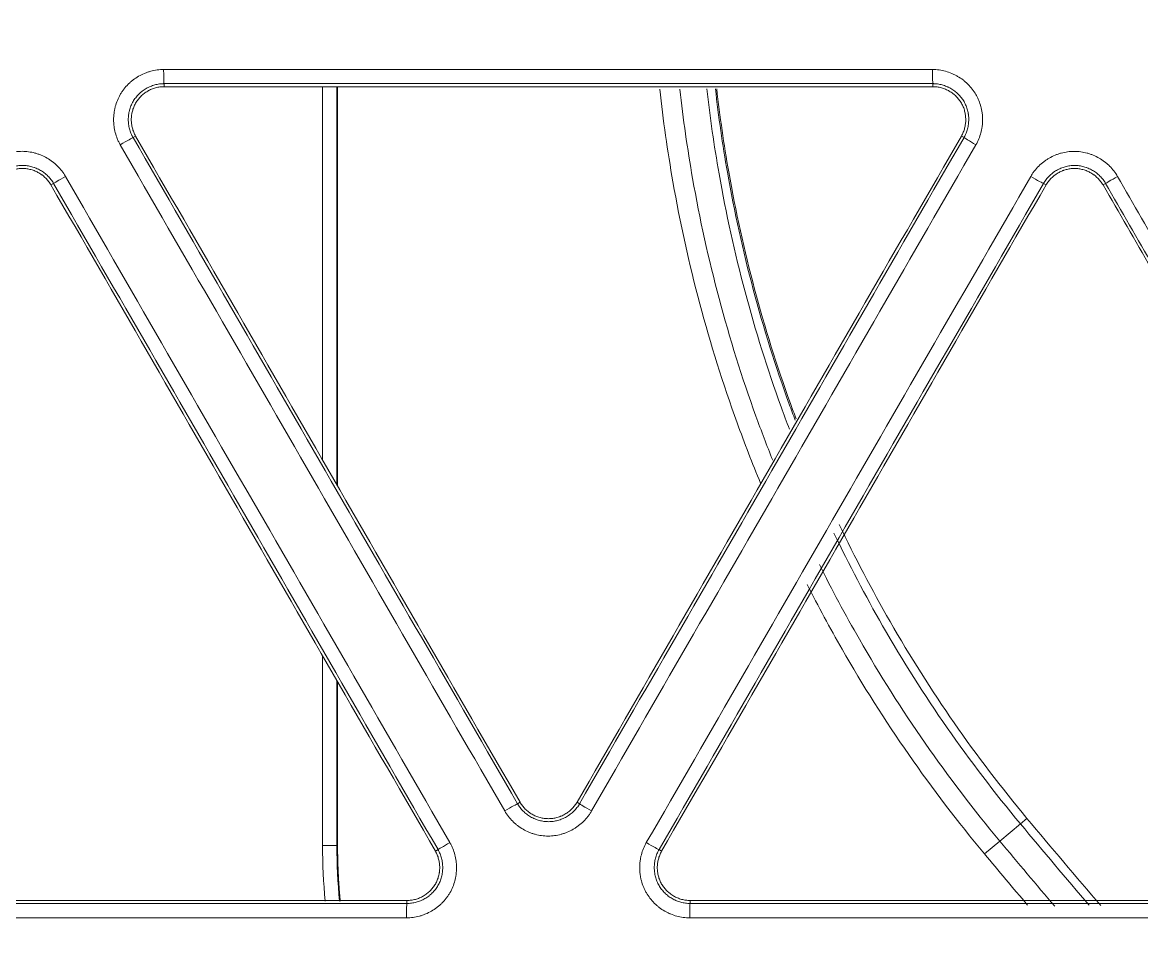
# Model space of a CAD drawing. Header units: inches. Extents: x 405346 to 489838, y -25612 to 14934.
# Drawn here: x 462584.75 to 462621.98, y 4169.88 to 4200.7 of the extents above; entities that cross this region are included whole.
import ezdxf

# ---------------------------------------------------------------- set-up
doc = ezdxf.new("R2010")
doc.units = ezdxf.units.IN
doc.header["$LTSCALE"] = 200
doc.header["$MEASUREMENT"] = 0
doc.layers.add('SS-EQ', color=2, linetype='Continuous', lineweight=20)

# ---------------------------------------------------------------- blocks, each defined once
blk = doc.blocks.new('4way무풍')
at = {"layer": 'SS-EQ'}
for p, q in [((-205.269, -122.758), (-205.27, -122.858)), ((-199.997, -122.854), (-199.997, -135.27)), ((-199.523, -136.089), (-199.523, -122.854)), ((-199.499, -136.137), (-199.499, -122.856)), ((-179.695, -122.858), (-179.695, -122.758)), ((-206.217, -124.5), (-206.303, -124.549)), ((-178.66, -124.55), (-178.747, -124.5)), ((-208.946, -126.075), (-209.033, -126.125)), ((-175.932, -126.125), (-176.018, -126.075)), ((-173.949, -126.075), (-174.036, -126.125)), ((-199.997, -141.772), (-199.997, -148.084)), ((-199.523, -148.084), (-199.523, -142.596)), ((-199.499, -148.075), (-199.499, -142.638)), ((-193.516, -146.698), (-193.43, -146.648)), ((-191.534, -146.648), (-191.448, -146.698)), ((-177.471, -147.939), (-176.784, -147.367)), ((-176.567, -147.185), (-176.784, -147.367)), ((-199.997, -148.084), (-199.523, -148.084)), ((-177.981, -148.364), (-177.471, -147.939)), ((-196.245, -148.274), (-196.158, -148.223)), ((-188.805, -148.224), (-188.719, -148.274)), ((-197.193, -150.015), (-197.193, -149.915)), ((-187.771, -149.915), (-187.771, -150.015))]:
    blk.add_line(p, q, dxfattribs=at)
for radius, start, end in [(231.045, 219.81436, 220.51781), (231.709, 219.81435, 220.36432)]:
    blk.add_arc((0, 0), radius, start, end, dxfattribs=at)
for centre, major_axis, ratio, start_param, end_param in [((-205.269, -122.285), (0, -0.474), 0.033313, 4.718449, 6.248259), ((-179.694, -122.285), (0, -0.474), 0.027345, 4.720644, 6.248266), ((-206.713, -124.786), (-0.41, -0.237), 0.011446, 3.176502, 4.744454), ((-178.25, -124.786), (-0.41, 0.237), 0.020874, 0.034914, 1.551937), ((-208.536, -125.838), (0.41, 0.237), 0.011691, 1.603158, 3.106684), ((-176.428, -125.838), (-0.41, 0.237), 0.020871, 1.552538, 3.106678), ((-173.539, -125.838), (-0.41, -0.237), 0.004785, 4.739184, 6.248278), ((-193.926, -146.935), (-0.41, -0.237), 0.00616, 3.1765, 4.741393), ((-191.037, -146.935), (0.41, -0.237), 0.021947, 3.176508, 4.693363), ((-195.748, -147.987), (-0.41, -0.237), 0.006425, 4.741655, 6.248278), ((-189.215, -147.987), (-0.41, 0.237), 0.021927, 1.55244, 3.106678), ((-197.193, -150.488), (0, 0.474), 0.02866, 0.035003, 1.579948), ((-187.771, -150.488), (0, -0.474), 0.026189, 3.176692, 4.722632)]:
    blk.add_ellipse(centre, major_axis=major_axis, ratio=ratio, start_param=start_param, end_param=end_param, dxfattribs=at)
for points, knots in [([(-0.032, -346.294), (-6.969, -346.294), (-13.906, -346.294), (-27.78, -346.294), (-34.717, -346.294), (-55.528, -346.294), (-69.403, -346.294), (-97.151, -346.294), (-111.025, -346.294), (-138.774, -346.294), (-152.648, -346.294), (-180.396, -346.294), (-194.27, -346.294), (-215.082, -346.294), (-222.019, -346.294), (-235.893, -346.294), (-242.83, -346.294), (-253.236, -346.294), (-256.704, -346.293), (-263.641, -346.293), (-267.11, -346.294), (-272.313, -346.294), (-274.047, -346.294), (-276.648, -346.294), (-277.515, -346.294), (-279.25, -346.294), (-280.117, -346.293), (-281.418, -346.293), (-281.851, -346.293), (-282.718, -346.293), (-283.152, -346.293), (-283.802, -346.293), (-284.019, -346.294), (-284.453, -346.294), (-284.669, -346.294), (-285.103, -346.294), (-285.32, -346.293), (-285.753, -346.291), (-285.97, -346.288), (-286.62, -346.277), (-287.053, -346.265), (-287.92, -346.232), (-288.353, -346.21), (-289.653, -346.133), (-290.519, -346.062), (-291.817, -345.929), (-292.25, -345.88), (-292.899, -345.799), (-293.116, -345.771), (-293.548, -345.713), (-294.627, -345.561), (-295.697, -345.382), (-298.249, -344.898), (-299.929, -344.504), (-302.417, -343.81), (-304.065, -343.313), (-305.692, -342.746), (-308.116, -341.843), (-309.711, -341.172), (-311.481, -340.336), (-311.677, -340.242), (-312.069, -340.051), (-312.265, -339.955), (-312.85, -339.663), (-313.238, -339.464), (-314.393, -338.857), (-315.91, -338.018), (-317.384, -337.119), (-318.837, -336.19), (-319.553, -335.711), (-320.962, -334.724), (-322.351, -333.708), (-324.369, -332.095), (-326.323, -330.394), (-327.582, -329.2), (-328.355, -328.435), (-328.586, -328.204), (-328.815, -327.971), (-328.968, -327.815), (-329.044, -327.737), (-329.423, -327.345), (-329.723, -327.029), (-330.61, -326.073), (-331.762, -324.777), (-333.398, -322.77), (-334.43, -321.391), (-335.932, -319.291), (-336.873, -317.851), (-338.196, -315.627), (-339.047, -314.124), (-339.838, -312.58), (-340.313, -311.601), (-340.454, -311.306), (-340.593, -311.01), (-340.685, -310.813), (-340.731, -310.713), (-340.958, -310.218), (-341.135, -309.821), (-341.654, -308.624), (-342.309, -307.019), (-343.186, -304.583), (-343.7, -302.939), (-344.419, -300.46), (-344.828, -298.788), (-345.336, -296.251), (-345.487, -295.401), (-345.755, -293.691), (-345.871, -292.831), (-345.994, -291.749), (-346.017, -291.533), (-346.062, -291.099), (-346.083, -290.882), (-346.143, -290.23), (-346.178, -289.796), (-346.239, -288.927), (-346.265, -288.493), (-346.307, -287.624), (-346.324, -287.19), (-346.342, -286.538), (-346.347, -286.321), (-346.354, -285.886), (-346.356, -285.669), (-346.359, -285.235), (-346.359, -285.017), (-346.359, -284.583), (-346.359, -284.366), (-346.358, -283.714), (-346.358, -283.28), (-346.358, -282.411), (-346.358, -281.976), (-346.358, -280.673), (-346.358, -279.804), (-346.359, -278.066), (-346.359, -277.197), (-346.359, -274.59), (-346.359, -272.852), (-346.358, -264.163), (-346.358, -257.211), (-346.359, -236.356), (-346.359, -222.453), (-346.359, -194.646), (-346.359, -180.743), (-346.359, -152.936), (-346.359, -139.033), (-346.359, -111.226), (-346.359, -69.517), (-346.359, -27.807), (-346.359, 0)], [0, 0, 0, 0, 0.03125, 0.03125, 0.0625, 0.0625, 0.125, 0.125, 0.1875, 0.1875, 0.25, 0.25, 0.3125, 0.3125, 0.34375, 0.34375, 0.375, 0.375, 0.390625, 0.390625, 0.40625, 0.40625, 0.414063, 0.414063, 0.417969, 0.417969, 0.421875, 0.421875, 0.423828, 0.423828, 0.425781, 0.425781, 0.426758, 0.426758, 0.427734, 0.427734, 0.428711, 0.428711, 0.429688, 0.429688, 0.431641, 0.431641, 0.433594, 0.433594, 0.4375, 0.4375, 0.439453, 0.439453, 0.44043, 0.44043, 0.441406, 0.445313, 0.445313, 0.453125, 0.453125, 0.457031, 0.460938, 0.460938, 0.46875, 0.46875, 0.469727, 0.469727, 0.470703, 0.470703, 0.472656, 0.472656, 0.476563, 0.480469, 0.480469, 0.484375, 0.484375, 0.488281, 0.492188, 0.496094, 0.5, 0.5, 0.500977, 0.501465, 0.501465, 0.501953, 0.501953, 0.503906, 0.503906, 0.507813, 0.511719, 0.515625, 0.515625, 0.523438, 0.523438, 0.527344, 0.53125, 0.53125, 0.532227, 0.532715, 0.532715, 0.533203, 0.533203, 0.535156, 0.535156, 0.539063, 0.542969, 0.546875, 0.546875, 0.554688, 0.554688, 0.558594, 0.558594, 0.5625, 0.5625, 0.563477, 0.563477, 0.564453, 0.564453, 0.566406, 0.566406, 0.568359, 0.568359, 0.570313, 0.570313, 0.571289, 0.571289, 0.572266, 0.572266, 0.573242, 0.573242, 0.574219, 0.574219, 0.576172, 0.576172, 0.578125, 0.578125, 0.582031, 0.582031, 0.585938, 0.585938, 0.59375, 0.59375, 0.625, 0.625, 0.6875, 0.6875, 0.75, 0.75, 0.8125, 0.8125, 0.875, 1, 1, 1, 1]), ([(-345.164, 0), (-345.164, -27.72), (-345.163, -69.3), (-345.162, -110.879), (-345.161, -138.599), (-345.16, -152.459), (-345.158, -180.179), (-345.157, -194.038), (-345.154, -221.758), (-345.152, -235.618), (-345.147, -256.408), (-345.146, -263.338), (-345.145, -272), (-345.144, -273.733), (-345.144, -276.331), (-345.144, -277.198), (-345.143, -278.93), (-345.142, -279.796), (-345.142, -281.096), (-345.141, -281.529), (-345.141, -282.395), (-345.141, -282.828), (-345.141, -283.694), (-345.141, -284.128), (-345.14, -284.777), (-345.139, -284.994), (-345.136, -285.427), (-345.134, -285.643), (-345.124, -286.293), (-345.113, -286.726), (-345.08, -287.592), (-345.06, -288.025), (-345.009, -288.891), (-344.978, -289.324), (-344.926, -289.973), (-344.898, -290.298), (-344.868, -290.623), (-344.847, -290.839), (-344.836, -290.947), (-344.736, -291.92), (-344.629, -292.78), (-344.379, -294.49), (-344.236, -295.341), (-343.754, -297.876), (-343.361, -299.547), (-342.665, -302.025), (-342.166, -303.667), (-341.312, -306.101), (-340.67, -307.704), (-340.162, -308.899), (-339.901, -309.494), (-339.629, -310.087), (-339.446, -310.481), (-339.353, -310.678), (-338.885, -311.657), (-338.495, -312.43), (-337.684, -313.955), (-337.263, -314.706), (-336.391, -316.189), (-335.94, -316.919), (-335.007, -318.36), (-334.525, -319.069), (-333.532, -320.468), (-332.508, -321.846), (-330.881, -323.85), (-329.735, -325.144), (-328.853, -326.098), (-328.555, -326.413), (-328.177, -326.804), (-328.101, -326.882), (-327.949, -327.038), (-327.721, -327.27), (-327.491, -327.501), (-326.721, -328.264), (-325.466, -329.454), (-323.518, -331.15), (-321.504, -332.756), (-320.119, -333.767), (-318.711, -334.749), (-317.997, -335.224), (-316.546, -336.146), (-315.81, -336.593), (-314.315, -337.455), (-313.557, -337.871), (-312.595, -338.371), (-312.305, -338.52), (-312.014, -338.667), (-311.819, -338.764), (-311.722, -338.813), (-311.235, -339.053), (-310.844, -339.241), (-309.666, -339.791), (-308.875, -340.139), (-307.283, -340.8), (-305.68, -341.425), (-303.244, -342.258), (-301.598, -342.743), (-299.114, -343.417), (-297.436, -343.797), (-294.888, -344.259), (-294.033, -344.395), (-292.957, -344.543), (-292.742, -344.571), (-292.31, -344.625), (-291.663, -344.704), (-291.015, -344.771), (-289.72, -344.892), (-288.856, -344.954), (-287.56, -345.019), (-287.128, -345.036), (-286.48, -345.054), (-286.264, -345.059), (-285.831, -345.067), (-285.615, -345.069), (-285.183, -345.073), (-284.967, -345.074), (-284.534, -345.075), (-284.318, -345.075), (-283.67, -345.076), (-283.237, -345.076), (-282.589, -345.076), (-282.373, -345.076), (-281.94, -345.076), (-281.724, -345.076), (-281.075, -345.076), (-280.643, -345.077), (-279.346, -345.077), (-278.481, -345.078), (-276.752, -345.079), (-275.887, -345.079), (-273.293, -345.079), (-271.563, -345.08), (-262.916, -345.081), (-255.998, -345.082), (-242.162, -345.085), (-235.244, -345.086), (-221.408, -345.089), (-214.49, -345.09), (-193.736, -345.092), (-179.9, -345.094), (-152.228, -345.096), (-138.392, -345.096), (-110.72, -345.097), (-96.884, -345.098), (-69.212, -345.098), (-55.376, -345.099), (-34.622, -345.099), (-27.704, -345.099), (-13.868, -345.099), (-6.95, -345.099), (-0.032, -345.099)], [0, 0, 0, 0, 0.125, 0.1875, 0.1875, 0.25, 0.25, 0.3125, 0.3125, 0.375, 0.375, 0.40625, 0.40625, 0.414063, 0.414063, 0.417969, 0.417969, 0.421875, 0.421875, 0.423828, 0.423828, 0.425781, 0.425781, 0.427734, 0.427734, 0.428711, 0.428711, 0.429688, 0.429688, 0.431641, 0.431641, 0.433594, 0.433594, 0.435547, 0.435547, 0.436523, 0.437012, 0.437012, 0.4375, 0.4375, 0.441406, 0.441406, 0.445313, 0.445313, 0.453125, 0.453125, 0.457031, 0.460938, 0.464844, 0.464844, 0.466797, 0.467773, 0.467773, 0.46875, 0.46875, 0.472656, 0.472656, 0.476563, 0.476563, 0.480469, 0.480469, 0.484375, 0.484375, 0.488281, 0.492188, 0.496094, 0.496094, 0.498047, 0.498047, 0.498535, 0.498535, 0.499023, 0.5, 0.5, 0.503906, 0.507813, 0.511719, 0.515625, 0.515625, 0.519531, 0.519531, 0.523438, 0.523438, 0.527344, 0.527344, 0.52832, 0.528809, 0.528809, 0.529297, 0.529297, 0.53125, 0.53125, 0.535156, 0.535156, 0.539063, 0.542969, 0.546875, 0.546875, 0.554688, 0.554688, 0.558594, 0.558594, 0.55957, 0.55957, 0.560547, 0.5625, 0.5625, 0.566406, 0.566406, 0.568359, 0.568359, 0.569336, 0.569336, 0.570313, 0.570313, 0.571289, 0.571289, 0.572266, 0.572266, 0.574219, 0.574219, 0.575195, 0.575195, 0.576172, 0.576172, 0.578125, 0.578125, 0.582031, 0.582031, 0.585938, 0.585938, 0.59375, 0.59375, 0.625, 0.625, 0.65625, 0.65625, 0.6875, 0.6875, 0.75, 0.75, 0.8125, 0.8125, 0.875, 0.875, 0.9375, 0.9375, 0.96875, 0.96875, 1, 1, 1, 1]), ([(-206.729, -124.789), (-206.747, -124.757), (-206.765, -124.725), (-206.797, -124.659), (-206.812, -124.626), (-206.853, -124.525), (-206.899, -124.387), (-206.927, -124.245), (-206.938, -124.154), (-206.94, -124.136), (-206.944, -124.099), (-206.948, -124.045), (-206.95, -123.99), (-206.95, -123.882), (-206.945, -123.809), (-206.931, -123.701), (-206.925, -123.665), (-206.915, -123.611), (-206.911, -123.593), (-206.903, -123.558), (-206.899, -123.54), (-206.875, -123.452), (-206.829, -123.314), (-206.765, -123.184), (-206.711, -123.089), (-206.691, -123.058), (-206.65, -122.997), (-206.629, -122.968), (-206.563, -122.882), (-206.515, -122.828), (-206.437, -122.751), (-206.398, -122.714), (-206.356, -122.679), (-206.327, -122.656), (-206.313, -122.644), (-206.24, -122.589), (-206.119, -122.509), (-205.989, -122.444), (-205.905, -122.409), (-205.888, -122.402), (-205.854, -122.39), (-205.837, -122.383), (-205.785, -122.365), (-205.75, -122.355), (-205.645, -122.326), (-205.574, -122.312), (-205.431, -122.292), (-205.358, -122.288), (-205.285, -122.288)], [0, 0, 0, 0, 0.03125, 0.03125, 0.0625, 0.0625, 0.125, 0.1875, 0.1875, 0.203125, 0.203125, 0.21875, 0.25, 0.25, 0.3125, 0.3125, 0.34375, 0.34375, 0.359375, 0.359375, 0.375, 0.375, 0.4375, 0.5, 0.5, 0.53125, 0.53125, 0.5625, 0.5625, 0.625, 0.625, 0.65625, 0.671875, 0.671875, 0.6875, 0.6875, 0.75, 0.8125, 0.8125, 0.828125, 0.828125, 0.84375, 0.84375, 0.875, 0.875, 0.9375, 0.9375, 1, 1, 1, 1]), ([(-205.285, -122.288), (-201.022, -122.288), (-196.759, -122.288), (-188.234, -122.288), (-183.97, -122.288), (-179.707, -122.289)], [0, 0, 0, 0, 0.5, 0.5, 1, 1, 1, 1]), ([(-179.707, -122.289), (-179.671, -122.289), (-179.634, -122.29), (-179.561, -122.295), (-179.524, -122.298), (-179.416, -122.313), (-179.274, -122.342), (-179.137, -122.389), (-179.053, -122.425), (-179.036, -122.432), (-179.003, -122.447), (-178.953, -122.471), (-178.905, -122.497), (-178.811, -122.551), (-178.751, -122.591), (-178.664, -122.657), (-178.636, -122.68), (-178.595, -122.716), (-178.581, -122.729), (-178.554, -122.753), (-178.541, -122.766), (-178.476, -122.83), (-178.38, -122.939), (-178.299, -123.059), (-178.244, -123.154), (-178.227, -123.187), (-178.195, -123.252), (-178.18, -123.285), (-178.139, -123.386), (-178.116, -123.455), (-178.088, -123.56), (-178.08, -123.595), (-178.07, -123.649), (-178.066, -123.667), (-178.06, -123.703), (-178.058, -123.721), (-178.046, -123.812), (-178.037, -123.957), (-178.046, -124.101), (-178.058, -124.192), (-178.06, -124.21), (-178.066, -124.246), (-178.069, -124.264), (-178.08, -124.318), (-178.088, -124.353), (-178.116, -124.459), (-178.139, -124.527), (-178.194, -124.661), (-178.226, -124.727), (-178.263, -124.79)], [0, 0, 0, 0, 0.03125, 0.03125, 0.0625, 0.0625, 0.125, 0.1875, 0.1875, 0.203125, 0.203125, 0.21875, 0.25, 0.25, 0.3125, 0.3125, 0.34375, 0.34375, 0.359375, 0.359375, 0.375, 0.375, 0.4375, 0.5, 0.5, 0.53125, 0.53125, 0.5625, 0.5625, 0.625, 0.625, 0.65625, 0.65625, 0.671875, 0.671875, 0.6875, 0.6875, 0.75, 0.8125, 0.8125, 0.828125, 0.828125, 0.84375, 0.84375, 0.875, 0.875, 0.9375, 0.9375, 1, 1, 1, 1]), ([(-205.269, -122.758), (-205.273, -122.758), (-205.276, -122.758), (-205.283, -122.758), (-205.292, -122.758), (-205.315, -122.759), (-205.361, -122.761), (-205.4, -122.765), (-205.476, -122.776), (-205.527, -122.786), (-205.602, -122.807), (-205.627, -122.815), (-205.677, -122.832), (-205.701, -122.841), (-205.773, -122.871), (-205.866, -122.917), (-205.953, -122.975), (-206.005, -123.014), (-206.015, -123.022), (-206.035, -123.039), (-206.065, -123.064), (-206.094, -123.091), (-206.149, -123.145), (-206.184, -123.184), (-206.231, -123.246), (-206.247, -123.267), (-206.276, -123.31), (-206.29, -123.332), (-206.329, -123.4), (-206.352, -123.447), (-206.391, -123.543), (-206.407, -123.592), (-206.424, -123.655), (-206.427, -123.668), (-206.433, -123.693), (-206.436, -123.706), (-206.443, -123.745), (-206.447, -123.77), (-206.457, -123.848), (-206.46, -123.899), (-206.461, -123.977), (-206.46, -124.003), (-206.457, -124.042), (-206.456, -124.055), (-206.454, -124.081), (-206.452, -124.095), (-206.444, -124.16), (-206.424, -124.262), (-206.392, -124.36), (-206.362, -124.432), (-206.352, -124.456), (-206.334, -124.492), (-206.328, -124.503), (-206.319, -124.521), (-206.315, -124.529), (-206.31, -124.538), (-206.307, -124.544), (-206.305, -124.547), (-206.303, -124.549)], [0, 0, 0, 0, 0.003906, 0.003906, 0.007812, 0.015625, 0.03125, 0.0625, 0.0625, 0.125, 0.125, 0.15625, 0.15625, 0.1875, 0.1875, 0.25, 0.3125, 0.3125, 0.328125, 0.328125, 0.34375, 0.375, 0.375, 0.4375, 0.4375, 0.46875, 0.46875, 0.5, 0.5, 0.5625, 0.5625, 0.625, 0.625, 0.640625, 0.640625, 0.65625, 0.65625, 0.6875, 0.6875, 0.75, 0.75, 0.78125, 0.78125, 0.796875, 0.796875, 0.8125, 0.8125, 0.875, 0.9375, 0.9375, 0.96875, 0.96875, 0.984375, 0.984375, 0.992187, 0.996094, 0.996094, 1, 1, 1, 1]), ([(-206.217, -124.5), (-206.241, -124.458), (-206.262, -124.415), (-206.298, -124.327), (-206.313, -124.282), (-206.331, -124.213), (-206.337, -124.19), (-206.346, -124.142), (-206.35, -124.119), (-206.359, -124.048), (-206.365, -123.953), (-206.359, -123.857), (-206.351, -123.798), (-206.349, -123.786), (-206.345, -123.762), (-206.339, -123.727), (-206.331, -123.692), (-206.313, -123.623), (-206.298, -123.578), (-206.271, -123.512), (-206.262, -123.49), (-206.241, -123.447), (-206.229, -123.426), (-206.193, -123.364), (-206.14, -123.285), (-206.077, -123.214), (-206.026, -123.163), (-206.008, -123.147), (-205.972, -123.115), (-205.954, -123.1), (-205.897, -123.057), (-205.857, -123.031), (-205.795, -122.995), (-205.774, -122.984), (-205.732, -122.962), (-205.71, -122.952), (-205.643, -122.925), (-205.553, -122.894), (-205.46, -122.874), (-205.366, -122.862), (-205.318, -122.858), (-205.27, -122.858)], [0, 0, 0, 0, 0.0625, 0.0625, 0.125, 0.125, 0.15625, 0.15625, 0.1875, 0.1875, 0.25, 0.3125, 0.3125, 0.328125, 0.328125, 0.34375, 0.375, 0.375, 0.4375, 0.4375, 0.46875, 0.46875, 0.5, 0.5, 0.5625, 0.625, 0.625, 0.65625, 0.65625, 0.6875, 0.6875, 0.75, 0.75, 0.78125, 0.78125, 0.8125, 0.8125, 0.875, 0.9375, 0.9375, 1, 1, 1, 1]), ([(-179.695, -122.858), (-183.958, -122.858), (-188.22, -122.858), (-196.745, -122.858), (-201.008, -122.858), (-205.27, -122.858)], [0, 0, 0, 0, 0.5, 0.5, 1, 1, 1, 1]), ([(-179.695, -122.758), (-183.958, -122.758), (-188.22, -122.758), (-196.745, -122.758), (-201.007, -122.758), (-205.269, -122.758)], [0, 0, 0, 0, 0.5, 0.5, 1, 1, 1, 1]), ([(-178.66, -124.55), (-178.659, -124.547), (-178.657, -124.544), (-178.654, -124.538), (-178.649, -124.53), (-178.638, -124.51), (-178.617, -124.469), (-178.601, -124.433), (-178.572, -124.362), (-178.555, -124.312), (-178.536, -124.237), (-178.53, -124.211), (-178.52, -124.16), (-178.516, -124.134), (-178.506, -124.056), (-178.499, -123.953), (-178.506, -123.849), (-178.514, -123.784), (-178.516, -123.771), (-178.52, -123.745), (-178.527, -123.706), (-178.535, -123.668), (-178.555, -123.593), (-178.572, -123.544), (-178.601, -123.472), (-178.612, -123.448), (-178.635, -123.401), (-178.647, -123.378), (-178.686, -123.31), (-178.715, -123.267), (-178.779, -123.185), (-178.813, -123.146), (-178.869, -123.091), (-178.888, -123.073), (-178.928, -123.039), (-178.948, -123.022), (-179.01, -122.975), (-179.053, -122.947), (-179.121, -122.908), (-179.155, -122.889), (-179.19, -122.872), (-179.214, -122.861), (-179.226, -122.856), (-179.287, -122.831), (-179.385, -122.797), (-179.486, -122.776), (-179.564, -122.765), (-179.59, -122.763), (-179.629, -122.76), (-179.642, -122.759), (-179.662, -122.759), (-179.672, -122.758), (-179.682, -122.758), (-179.688, -122.758), (-179.691, -122.758), (-179.695, -122.758)], [0, 0, 0, 0, 0.003906, 0.003906, 0.007812, 0.015625, 0.03125, 0.0625, 0.0625, 0.125, 0.125, 0.15625, 0.15625, 0.1875, 0.1875, 0.25, 0.3125, 0.3125, 0.328125, 0.328125, 0.34375, 0.375, 0.375, 0.4375, 0.4375, 0.46875, 0.46875, 0.5, 0.5, 0.5625, 0.5625, 0.625, 0.625, 0.65625, 0.65625, 0.6875, 0.6875, 0.75, 0.75, 0.78125, 0.796875, 0.796875, 0.8125, 0.8125, 0.875, 0.9375, 0.9375, 0.96875, 0.96875, 0.984375, 0.984375, 0.992188, 0.996094, 0.996094, 1, 1, 1, 1]), ([(-179.695, -122.858), (-179.647, -122.858), (-179.599, -122.862), (-179.505, -122.874), (-179.458, -122.884), (-179.39, -122.903), (-179.367, -122.91), (-179.321, -122.926), (-179.299, -122.934), (-179.233, -122.962), (-179.148, -123.004), (-179.068, -123.057), (-179.02, -123.093), (-179.011, -123.101), (-178.992, -123.116), (-178.965, -123.139), (-178.939, -123.163), (-178.888, -123.213), (-178.856, -123.249), (-178.813, -123.305), (-178.799, -123.324), (-178.772, -123.364), (-178.759, -123.384), (-178.723, -123.447), (-178.681, -123.532), (-178.651, -123.622), (-178.633, -123.692), (-178.628, -123.715), (-178.619, -123.762), (-178.615, -123.786), (-178.606, -123.857), (-178.603, -123.904), (-178.603, -123.976), (-178.603, -124), (-178.606, -124.047), (-178.609, -124.071), (-178.618, -124.143), (-178.636, -124.236), (-178.666, -124.326), (-178.702, -124.415), (-178.723, -124.458), (-178.747, -124.5)], [0, 0, 0, 0, 0.0625, 0.0625, 0.125, 0.125, 0.15625, 0.15625, 0.1875, 0.1875, 0.25, 0.3125, 0.3125, 0.328125, 0.328125, 0.34375, 0.375, 0.375, 0.4375, 0.4375, 0.46875, 0.46875, 0.5, 0.5, 0.5625, 0.625, 0.625, 0.65625, 0.65625, 0.6875, 0.6875, 0.75, 0.75, 0.78125, 0.78125, 0.8125, 0.8125, 0.875, 0.9375, 0.9375, 1, 1, 1, 1]), ([(-188.781, -122.937), (-188.669, -123.97), (-188.133, -127.742), (-186.963, -132.13), (-185.703, -135.379), (-185.428, -136.042)], [0, 0, 0, 0, 0.229768, 0.841458, 1, 1, 1, 1]), ([(-188.113, -122.938), (-188.003, -123.933), (-187.476, -127.627), (-186.376, -131.751), (-185.218, -134.791), (-185.023, -135.276)], [0, 0, 0, 0, 0.235301, 0.876995, 1, 1, 1, 1]), ([(-184.468, -134.243), (-184.562, -133.998), (-185.586, -131.243), (-186.593, -127.468), (-187.109, -123.873), (-187.216, -122.926)], [0, 0, 0, 0, 0.067366, 0.755213, 1, 1, 1, 1]), ([(-184.275, -133.951), (-184.343, -133.771), (-185.332, -131.094), (-186.312, -127.419), (-186.825, -123.857), (-186.93, -122.927)], [0, 0, 0, 0, 0.050796, 0.75298, 1, 1, 1, 1]), ([(-186.886, -122.927), (-186.781, -123.852), (-186.267, -127.409), (-185.291, -131.068), (-184.308, -133.735), (-184.244, -133.904)], [0, 0, 0, 0, 0.246682, 0.952119, 1, 1, 1, 1]), ([(-211.441, -125.841), (-211.422, -125.809), (-211.403, -125.778), (-211.362, -125.717), (-211.34, -125.688), (-211.274, -125.602), (-211.178, -125.493), (-211.068, -125.398), (-210.995, -125.342), (-210.981, -125.332), (-210.951, -125.31), (-210.906, -125.279), (-210.859, -125.251), (-210.765, -125.196), (-210.7, -125.164), (-210.6, -125.122), (-210.566, -125.109), (-210.514, -125.091), (-210.496, -125.086), (-210.461, -125.075), (-210.444, -125.07), (-210.356, -125.046), (-210.214, -125.017), (-210.069, -125.007), (-209.959, -125.007), (-209.923, -125.009), (-209.85, -125.014), (-209.814, -125.017), (-209.706, -125.032), (-209.635, -125.046), (-209.53, -125.075), (-209.496, -125.085), (-209.444, -125.103), (-209.427, -125.109), (-209.392, -125.122), (-209.375, -125.129), (-209.291, -125.164), (-209.161, -125.229), (-209.04, -125.309), (-208.968, -125.364), (-208.953, -125.376), (-208.925, -125.399), (-208.911, -125.411), (-208.87, -125.447), (-208.843, -125.472), (-208.765, -125.548), (-208.718, -125.603), (-208.629, -125.717), (-208.588, -125.778), (-208.552, -125.841)], [0, 0, 0, 0, 0.03125, 0.03125, 0.0625, 0.0625, 0.125, 0.1875, 0.1875, 0.203125, 0.203125, 0.21875, 0.25, 0.25, 0.3125, 0.3125, 0.34375, 0.34375, 0.359375, 0.359375, 0.375, 0.375, 0.4375, 0.5, 0.5, 0.53125, 0.53125, 0.5625, 0.5625, 0.625, 0.625, 0.65625, 0.65625, 0.671875, 0.671875, 0.6875, 0.6875, 0.75, 0.8125, 0.8125, 0.828125, 0.828125, 0.84375, 0.84375, 0.875, 0.875, 0.9375, 0.9375, 1, 1, 1, 1]), ([(-176.44, -125.843), (-176.422, -125.811), (-176.402, -125.78), (-176.361, -125.719), (-176.34, -125.689), (-176.273, -125.603), (-176.177, -125.495), (-176.068, -125.399), (-175.995, -125.344), (-175.98, -125.333), (-175.95, -125.312), (-175.905, -125.281), (-175.859, -125.252), (-175.765, -125.198), (-175.7, -125.166), (-175.599, -125.124), (-175.565, -125.111), (-175.513, -125.093), (-175.496, -125.087), (-175.461, -125.076), (-175.443, -125.071), (-175.355, -125.047), (-175.213, -125.019), (-175.069, -125.009), (-174.959, -125.009), (-174.922, -125.01), (-174.849, -125.015), (-174.813, -125.019), (-174.705, -125.033), (-174.635, -125.048), (-174.53, -125.076), (-174.495, -125.087), (-174.443, -125.105), (-174.426, -125.111), (-174.392, -125.124), (-174.375, -125.131), (-174.29, -125.166), (-174.16, -125.23), (-174.04, -125.311), (-173.967, -125.366), (-173.953, -125.377), (-173.924, -125.4), (-173.91, -125.412), (-173.869, -125.448), (-173.842, -125.473), (-173.765, -125.55), (-173.717, -125.604), (-173.628, -125.719), (-173.588, -125.779), (-173.551, -125.843)], [0, 0, 0, 0, 0.03125, 0.03125, 0.0625, 0.0625, 0.125, 0.1875, 0.1875, 0.203125, 0.203125, 0.21875, 0.25, 0.25, 0.3125, 0.3125, 0.34375, 0.34375, 0.359375, 0.359375, 0.375, 0.375, 0.4375, 0.5, 0.5, 0.53125, 0.53125, 0.5625, 0.5625, 0.625, 0.625, 0.65625, 0.65625, 0.671875, 0.671875, 0.6875, 0.6875, 0.75, 0.8125, 0.8125, 0.828125, 0.828125, 0.84375, 0.84375, 0.875, 0.875, 0.9375, 0.9375, 1, 1, 1, 1]), ([(-208.946, -126.075), (-208.947, -126.072), (-208.949, -126.069), (-208.952, -126.064), (-208.957, -126.055), (-208.969, -126.036), (-208.994, -125.997), (-209.017, -125.966), (-209.065, -125.904), (-209.099, -125.866), (-209.155, -125.811), (-209.174, -125.793), (-209.213, -125.758), (-209.234, -125.742), (-209.296, -125.695), (-209.382, -125.637), (-209.476, -125.591), (-209.536, -125.566), (-209.548, -125.561), (-209.573, -125.551), (-209.61, -125.538), (-209.647, -125.527), (-209.722, -125.506), (-209.773, -125.496), (-209.85, -125.485), (-209.876, -125.483), (-209.928, -125.479), (-209.954, -125.478), (-210.032, -125.478), (-210.084, -125.482), (-210.187, -125.496), (-210.238, -125.506), (-210.313, -125.527), (-210.338, -125.535), (-210.388, -125.552), (-210.412, -125.561), (-210.484, -125.591), (-210.53, -125.614), (-210.598, -125.653), (-210.631, -125.674), (-210.663, -125.696), (-210.685, -125.711), (-210.695, -125.719), (-210.747, -125.758), (-210.826, -125.827), (-210.895, -125.904), (-210.943, -125.966), (-210.958, -125.987), (-210.98, -126.02), (-210.987, -126.031), (-210.997, -126.047), (-211.003, -126.056), (-211.008, -126.064), (-211.011, -126.07), (-211.013, -126.073), (-211.014, -126.076)], [0, 0, 0, 0, 0.003906, 0.003906, 0.007813, 0.015625, 0.03125, 0.0625, 0.0625, 0.125, 0.125, 0.15625, 0.15625, 0.1875, 0.1875, 0.25, 0.3125, 0.3125, 0.328125, 0.328125, 0.34375, 0.375, 0.375, 0.4375, 0.4375, 0.46875, 0.46875, 0.5, 0.5, 0.5625, 0.5625, 0.625, 0.625, 0.65625, 0.65625, 0.6875, 0.6875, 0.75, 0.75, 0.78125, 0.796875, 0.796875, 0.8125, 0.8125, 0.875, 0.9375, 0.9375, 0.96875, 0.96875, 0.984375, 0.984375, 0.992187, 0.996094, 0.996094, 1, 1, 1, 1]), ([(-210.928, -126.125), (-210.904, -126.084), (-210.878, -126.044), (-210.819, -125.969), (-210.788, -125.933), (-210.737, -125.883), (-210.719, -125.867), (-210.683, -125.835), (-210.664, -125.82), (-210.607, -125.777), (-210.528, -125.724), (-210.443, -125.682), (-210.387, -125.659), (-210.376, -125.654), (-210.354, -125.646), (-210.32, -125.633), (-210.286, -125.623), (-210.217, -125.604), (-210.171, -125.594), (-210.1, -125.585), (-210.077, -125.582), (-210.029, -125.579), (-210.005, -125.578), (-209.933, -125.578), (-209.838, -125.585), (-209.745, -125.604), (-209.676, -125.623), (-209.652, -125.63), (-209.607, -125.645), (-209.585, -125.654), (-209.519, -125.681), (-209.476, -125.702), (-209.414, -125.738), (-209.384, -125.757), (-209.354, -125.777), (-209.335, -125.791), (-209.325, -125.798), (-209.277, -125.835), (-209.205, -125.897), (-209.142, -125.968), (-209.084, -126.043), (-209.057, -126.084), (-209.033, -126.125)], [0, 0, 0, 0, 0.0625, 0.0625, 0.125, 0.125, 0.15625, 0.15625, 0.1875, 0.1875, 0.25, 0.3125, 0.3125, 0.328125, 0.328125, 0.34375, 0.375, 0.375, 0.4375, 0.4375, 0.46875, 0.46875, 0.5, 0.5, 0.5625, 0.625, 0.625, 0.65625, 0.65625, 0.6875, 0.6875, 0.75, 0.75, 0.78125, 0.796875, 0.796875, 0.8125, 0.8125, 0.875, 0.9375, 0.9375, 1, 1, 1, 1]), ([(-173.949, -126.075), (-173.951, -126.072), (-173.952, -126.069), (-173.956, -126.064), (-173.961, -126.055), (-173.973, -126.036), (-173.998, -125.997), (-174.02, -125.966), (-174.068, -125.904), (-174.102, -125.866), (-174.158, -125.811), (-174.177, -125.793), (-174.217, -125.758), (-174.237, -125.742), (-174.299, -125.695), (-174.386, -125.637), (-174.479, -125.591), (-174.539, -125.566), (-174.552, -125.561), (-174.576, -125.551), (-174.613, -125.538), (-174.65, -125.527), (-174.725, -125.506), (-174.776, -125.496), (-174.853, -125.485), (-174.879, -125.483), (-174.931, -125.479), (-174.957, -125.478), (-175.036, -125.478), (-175.088, -125.482), (-175.19, -125.496), (-175.241, -125.506), (-175.317, -125.527), (-175.342, -125.535), (-175.391, -125.552), (-175.415, -125.561), (-175.487, -125.591), (-175.534, -125.614), (-175.601, -125.653), (-175.634, -125.674), (-175.667, -125.696), (-175.688, -125.711), (-175.699, -125.719), (-175.751, -125.758), (-175.829, -125.827), (-175.898, -125.904), (-175.946, -125.966), (-175.961, -125.987), (-175.983, -126.019), (-175.99, -126.031), (-176.001, -126.047), (-176.006, -126.056), (-176.011, -126.064), (-176.014, -126.07), (-176.016, -126.073), (-176.018, -126.075)], [0, 0, 0, 0, 0.003906, 0.003906, 0.007813, 0.015625, 0.03125, 0.0625, 0.0625, 0.125, 0.125, 0.15625, 0.15625, 0.1875, 0.1875, 0.25, 0.3125, 0.3125, 0.328125, 0.328125, 0.34375, 0.375, 0.375, 0.4375, 0.4375, 0.46875, 0.46875, 0.5, 0.5, 0.5625, 0.5625, 0.625, 0.625, 0.65625, 0.65625, 0.6875, 0.6875, 0.75, 0.75, 0.78125, 0.796875, 0.796875, 0.8125, 0.8125, 0.875, 0.9375, 0.9375, 0.96875, 0.96875, 0.984375, 0.984375, 0.992187, 0.996094, 0.996094, 1, 1, 1, 1]), ([(-175.932, -126.125), (-175.907, -126.084), (-175.881, -126.044), (-175.823, -125.969), (-175.791, -125.933), (-175.74, -125.883), (-175.723, -125.867), (-175.686, -125.835), (-175.668, -125.82), (-175.611, -125.777), (-175.531, -125.724), (-175.446, -125.682), (-175.391, -125.659), (-175.38, -125.654), (-175.357, -125.646), (-175.323, -125.633), (-175.289, -125.623), (-175.221, -125.604), (-175.174, -125.594), (-175.104, -125.585), (-175.08, -125.582), (-175.032, -125.579), (-175.008, -125.578), (-174.936, -125.578), (-174.841, -125.585), (-174.748, -125.604), (-174.679, -125.623), (-174.656, -125.63), (-174.61, -125.645), (-174.588, -125.654), (-174.522, -125.681), (-174.479, -125.702), (-174.418, -125.738), (-174.387, -125.757), (-174.358, -125.777), (-174.338, -125.791), (-174.328, -125.798), (-174.281, -125.835), (-174.209, -125.897), (-174.146, -125.968), (-174.087, -126.043), (-174.06, -126.084), (-174.036, -126.125)], [0, 0, 0, 0, 0.0625, 0.0625, 0.125, 0.125, 0.15625, 0.15625, 0.1875, 0.1875, 0.25, 0.3125, 0.3125, 0.328125, 0.328125, 0.34375, 0.375, 0.375, 0.4375, 0.4375, 0.46875, 0.46875, 0.5, 0.5, 0.5625, 0.625, 0.625, 0.65625, 0.65625, 0.6875, 0.6875, 0.75, 0.75, 0.78125, 0.796875, 0.796875, 0.8125, 0.8125, 0.875, 0.9375, 0.9375, 1, 1, 1, 1]), ([(-173.551, -125.843), (-172.485, -127.689), (-171.419, -129.535), (-169.821, -132.303), (-169.288, -133.226), (-168.222, -135.072), (-167.689, -135.995), (-166.09, -138.764), (-165.024, -140.61), (-162.893, -144.302), (-161.827, -146.148), (-160.761, -147.994)], [0, 0, 0, 0, 0.25, 0.25, 0.375, 0.375, 0.5, 0.5, 0.75, 0.75, 1, 1, 1, 1]), ([(-161.249, -148.274), (-162.314, -146.428), (-163.38, -144.582), (-165.511, -140.891), (-166.577, -139.045), (-168.175, -136.277), (-168.708, -135.354), (-169.774, -133.508), (-171.372, -130.739), (-172.97, -127.971), (-174.036, -126.125)], [0, 0, 0, 0, 0.25, 0.25, 0.5, 0.5, 0.625, 0.625, 0.75, 1, 1, 1, 1]), ([(-161.162, -148.223), (-162.227, -146.378), (-163.293, -144.532), (-165.424, -140.841), (-166.49, -138.995), (-168.088, -136.226), (-168.621, -135.304), (-169.687, -133.458), (-171.285, -130.689), (-172.884, -127.921), (-173.949, -126.075)], [0, 0, 0, 0, 0.25, 0.25, 0.5, 0.5, 0.625, 0.625, 0.75, 1, 1, 1, 1]), ([(-176.784, -147.367), (-178.499, -145.31), (-180.699, -142.148), (-182.485, -138.748), (-182.985, -137.701)], [0, 0, 0, 0, 0.697593, 1, 1, 1, 1]), ([(-176.566, -147.186), (-178.269, -145.143), (-180.493, -141.948), (-182.289, -138.51), (-182.808, -137.412)], [0, 0, 0, 0, 0.686565, 1, 1, 1, 1]), ([(-183.471, -138.743), (-183.053, -139.584), (-181.321, -142.82), (-179.218, -145.843), (-177.471, -147.939)], [0, 0, 0, 0, 0.256056, 1, 1, 1, 1]), ([(-183.877, -139.412), (-183.509, -140.137), (-181.806, -143.288), (-179.753, -146.238), (-177.981, -148.364)], [0, 0, 0, 0, 0.227091, 1, 1, 1, 1]), ([(-191.534, -146.648), (-191.559, -146.69), (-191.585, -146.729), (-191.643, -146.804), (-191.675, -146.84), (-191.726, -146.89), (-191.743, -146.906), (-191.78, -146.938), (-191.798, -146.953), (-191.855, -146.997), (-191.935, -147.049), (-192.02, -147.092), (-192.075, -147.115), (-192.086, -147.119), (-192.109, -147.128), (-192.143, -147.14), (-192.177, -147.151), (-192.245, -147.169), (-192.292, -147.179), (-192.362, -147.189), (-192.386, -147.191), (-192.434, -147.194), (-192.458, -147.195), (-192.53, -147.195), (-192.625, -147.189), (-192.718, -147.17), (-192.787, -147.151), (-192.81, -147.144), (-192.856, -147.128), (-192.878, -147.12), (-192.944, -147.092), (-192.987, -147.071), (-193.048, -147.035), (-193.079, -147.017), (-193.108, -146.996), (-193.128, -146.982), (-193.138, -146.975), (-193.185, -146.939), (-193.257, -146.876), (-193.32, -146.805), (-193.379, -146.73), (-193.406, -146.69), (-193.43, -146.648)], [0, 0, 0, 0, 0.0625, 0.0625, 0.125, 0.125, 0.15625, 0.15625, 0.1875, 0.1875, 0.25, 0.3125, 0.3125, 0.328125, 0.328125, 0.34375, 0.375, 0.375, 0.4375, 0.4375, 0.46875, 0.46875, 0.5, 0.5, 0.5625, 0.625, 0.625, 0.65625, 0.65625, 0.6875, 0.6875, 0.75, 0.75, 0.78125, 0.796875, 0.796875, 0.8125, 0.8125, 0.875, 0.9375, 0.9375, 1, 1, 1, 1]), ([(-191.05, -146.939), (-191.069, -146.971), (-191.088, -147.002), (-191.129, -147.063), (-191.15, -147.093), (-191.217, -147.179), (-191.313, -147.287), (-191.423, -147.382), (-191.496, -147.438), (-191.51, -147.449), (-191.54, -147.47), (-191.585, -147.501), (-191.632, -147.53), (-191.726, -147.584), (-191.791, -147.616), (-191.891, -147.658), (-191.925, -147.671), (-191.977, -147.689), (-191.995, -147.695), (-192.03, -147.705), (-192.047, -147.71), (-192.135, -147.734), (-192.277, -147.763), (-192.422, -147.773), (-192.531, -147.773), (-192.568, -147.772), (-192.641, -147.767), (-192.677, -147.763), (-192.785, -147.748), (-192.856, -147.734), (-192.961, -147.706), (-192.995, -147.695), (-193.047, -147.677), (-193.064, -147.671), (-193.099, -147.658), (-193.116, -147.651), (-193.2, -147.616), (-193.33, -147.551), (-193.451, -147.471), (-193.523, -147.416), (-193.538, -147.405), (-193.566, -147.381), (-193.58, -147.37), (-193.621, -147.334), (-193.648, -147.309), (-193.726, -147.232), (-193.773, -147.178), (-193.862, -147.063), (-193.903, -147.003), (-193.939, -146.939)], [0, 0, 0, 0, 0.03125, 0.03125, 0.0625, 0.0625, 0.125, 0.1875, 0.1875, 0.203125, 0.203125, 0.21875, 0.25, 0.25, 0.3125, 0.3125, 0.34375, 0.34375, 0.359375, 0.359375, 0.375, 0.375, 0.4375, 0.5, 0.5, 0.53125, 0.53125, 0.5625, 0.5625, 0.625, 0.625, 0.65625, 0.65625, 0.671875, 0.671875, 0.6875, 0.6875, 0.75, 0.8125, 0.8125, 0.828125, 0.828125, 0.84375, 0.84375, 0.875, 0.875, 0.9375, 0.9375, 1, 1, 1, 1]), ([(-193.516, -146.698), (-193.514, -146.701), (-193.513, -146.703), (-193.509, -146.709), (-193.504, -146.718), (-193.492, -146.737), (-193.467, -146.775), (-193.445, -146.807), (-193.397, -146.869), (-193.363, -146.907), (-193.307, -146.962), (-193.288, -146.98), (-193.248, -147.014), (-193.228, -147.031), (-193.166, -147.078), (-193.079, -147.136), (-192.986, -147.182), (-192.926, -147.207), (-192.914, -147.212), (-192.889, -147.221), (-192.852, -147.235), (-192.815, -147.246), (-192.74, -147.267), (-192.689, -147.277), (-192.612, -147.288), (-192.586, -147.29), (-192.534, -147.294), (-192.508, -147.295), (-192.43, -147.295), (-192.378, -147.291), (-192.275, -147.277), (-192.224, -147.267), (-192.149, -147.246), (-192.124, -147.239), (-192.074, -147.221), (-192.05, -147.212), (-191.978, -147.182), (-191.932, -147.159), (-191.864, -147.12), (-191.831, -147.1), (-191.799, -147.078), (-191.777, -147.062), (-191.767, -147.055), (-191.715, -147.015), (-191.636, -146.947), (-191.567, -146.87), (-191.519, -146.808), (-191.504, -146.787), (-191.482, -146.754), (-191.475, -146.743), (-191.464, -146.726), (-191.459, -146.718), (-191.454, -146.71), (-191.451, -146.704), (-191.449, -146.701), (-191.448, -146.698)], [0, 0, 0, 0, 0.003906, 0.003906, 0.007813, 0.015625, 0.03125, 0.0625, 0.0625, 0.125, 0.125, 0.15625, 0.15625, 0.1875, 0.1875, 0.25, 0.3125, 0.3125, 0.328125, 0.328125, 0.34375, 0.375, 0.375, 0.4375, 0.4375, 0.46875, 0.46875, 0.5, 0.5, 0.5625, 0.5625, 0.625, 0.625, 0.65625, 0.65625, 0.6875, 0.6875, 0.75, 0.75, 0.78125, 0.796875, 0.796875, 0.8125, 0.8125, 0.875, 0.9375, 0.9375, 0.96875, 0.96875, 0.984375, 0.984375, 0.992187, 0.996094, 0.996094, 1, 1, 1, 1]), ([(-199.409, -149.937), (-199.412, -149.91), (-199.418, -149.84), (-199.428, -149.727), (-199.439, -149.601), (-199.448, -149.474), (-199.457, -149.347), (-199.465, -149.22), (-199.472, -149.093), (-199.478, -148.966), (-199.484, -148.839), (-199.488, -148.711), (-199.492, -148.584), (-199.495, -148.457), (-199.497, -148.33), (-199.498, -148.202), (-199.498, -148.118), (-199.499, -148.075)], [0, 0, 0, 0, 0.044939, 0.11309, 0.181257, 0.24944, 0.317637, 0.385845, 0.454064, 0.522292, 0.590527, 0.658767, 0.727012, 0.795259, 0.863507, 0.931755, 1, 1, 1, 1]), ([(-195.762, -147.991), (-195.743, -148.023), (-195.726, -148.055), (-195.694, -148.121), (-195.679, -148.155), (-195.638, -148.255), (-195.592, -148.393), (-195.564, -148.535), (-195.552, -148.626), (-195.55, -148.644), (-195.547, -148.681), (-195.543, -148.735), (-195.541, -148.79), (-195.541, -148.899), (-195.546, -148.971), (-195.56, -149.079), (-195.565, -149.115), (-195.576, -149.169), (-195.58, -149.187), (-195.588, -149.223), (-195.592, -149.24), (-195.616, -149.328), (-195.662, -149.466), (-195.725, -149.596), (-195.78, -149.691), (-195.8, -149.722), (-195.84, -149.783), (-195.862, -149.812), (-195.928, -149.898), (-195.976, -149.952), (-196.053, -150.029), (-196.093, -150.066), (-196.135, -150.101), (-196.164, -150.124), (-196.178, -150.136), (-196.251, -150.191), (-196.372, -150.272), (-196.501, -150.336), (-196.585, -150.371), (-196.602, -150.378), (-196.637, -150.391), (-196.654, -150.397), (-196.706, -150.415), (-196.741, -150.426), (-196.846, -150.454), (-196.917, -150.468), (-197.06, -150.488), (-197.133, -150.493), (-197.206, -150.493)], [0, 0, 0, 0, 0.03125, 0.03125, 0.0625, 0.0625, 0.125, 0.1875, 0.1875, 0.203125, 0.203125, 0.21875, 0.25, 0.25, 0.3125, 0.3125, 0.34375, 0.34375, 0.359375, 0.359375, 0.375, 0.375, 0.4375, 0.5, 0.5, 0.53125, 0.53125, 0.5625, 0.5625, 0.625, 0.625, 0.65625, 0.671875, 0.671875, 0.6875, 0.6875, 0.75, 0.8125, 0.8125, 0.828125, 0.828125, 0.84375, 0.84375, 0.875, 0.875, 0.9375, 0.9375, 1, 1, 1, 1]), ([(-187.783, -150.493), (-187.82, -150.493), (-187.856, -150.492), (-187.93, -150.487), (-187.966, -150.483), (-188.074, -150.469), (-188.216, -150.44), (-188.353, -150.392), (-188.438, -150.357), (-188.454, -150.35), (-188.488, -150.335), (-188.537, -150.311), (-188.585, -150.285), (-188.679, -150.231), (-188.74, -150.191), (-188.826, -150.125), (-188.854, -150.102), (-188.896, -150.066), (-188.909, -150.053), (-188.936, -150.028), (-188.949, -150.016), (-189.014, -149.951), (-189.11, -149.843), (-189.191, -149.722), (-189.246, -149.628), (-189.263, -149.595), (-189.295, -149.529), (-189.31, -149.496), (-189.352, -149.396), (-189.374, -149.327), (-189.402, -149.222), (-189.41, -149.187), (-189.421, -149.133), (-189.424, -149.115), (-189.43, -149.079), (-189.433, -149.061), (-189.444, -148.97), (-189.453, -148.825), (-189.444, -148.68), (-189.433, -148.59), (-189.43, -148.572), (-189.424, -148.536), (-189.421, -148.518), (-189.41, -148.464), (-189.402, -148.428), (-189.374, -148.323), (-189.351, -148.254), (-189.296, -148.12), (-189.264, -148.055), (-189.228, -147.991)], [0, 0, 0, 0, 0.03125, 0.03125, 0.0625, 0.0625, 0.125, 0.1875, 0.1875, 0.203125, 0.203125, 0.21875, 0.25, 0.25, 0.3125, 0.3125, 0.34375, 0.34375, 0.359375, 0.359375, 0.375, 0.375, 0.4375, 0.5, 0.5, 0.53125, 0.53125, 0.5625, 0.5625, 0.625, 0.625, 0.65625, 0.65625, 0.671875, 0.671875, 0.6875, 0.6875, 0.75, 0.8125, 0.8125, 0.828125, 0.828125, 0.84375, 0.84375, 0.875, 0.875, 0.9375, 0.9375, 1, 1, 1, 1]), ([(-197.193, -150.015), (-197.19, -150.015), (-197.187, -150.015), (-197.18, -150.015), (-197.17, -150.015), (-197.147, -150.014), (-197.102, -150.012), (-197.063, -150.008), (-196.986, -149.997), (-196.935, -149.987), (-196.86, -149.966), (-196.835, -149.959), (-196.785, -149.942), (-196.761, -149.932), (-196.689, -149.902), (-196.596, -149.856), (-196.509, -149.799), (-196.457, -149.759), (-196.447, -149.751), (-196.426, -149.734), (-196.396, -149.709), (-196.368, -149.683), (-196.312, -149.628), (-196.278, -149.589), (-196.23, -149.528), (-196.215, -149.507), (-196.186, -149.463), (-196.172, -149.441), (-196.133, -149.373), (-196.11, -149.326), (-196.071, -149.231), (-196.054, -149.181), (-196.034, -149.106), (-196.028, -149.08), (-196.018, -149.029), (-196.014, -149.003), (-196.004, -148.925), (-196.001, -148.874), (-196.001, -148.796), (-196.002, -148.77), (-196.004, -148.731), (-196.005, -148.718), (-196.008, -148.692), (-196.009, -148.678), (-196.017, -148.613), (-196.037, -148.511), (-196.07, -148.413), (-196.099, -148.341), (-196.11, -148.317), (-196.127, -148.281), (-196.133, -148.27), (-196.142, -148.252), (-196.147, -148.243), (-196.152, -148.235), (-196.155, -148.229), (-196.157, -148.226), (-196.158, -148.223)], [0, 0, 0, 0, 0.003906, 0.003906, 0.007812, 0.015625, 0.03125, 0.0625, 0.0625, 0.125, 0.125, 0.15625, 0.15625, 0.1875, 0.1875, 0.25, 0.3125, 0.3125, 0.328125, 0.328125, 0.34375, 0.375, 0.375, 0.4375, 0.4375, 0.46875, 0.46875, 0.5, 0.5, 0.5625, 0.5625, 0.625, 0.625, 0.65625, 0.65625, 0.6875, 0.6875, 0.75, 0.75, 0.78125, 0.78125, 0.796875, 0.796875, 0.8125, 0.8125, 0.875, 0.9375, 0.9375, 0.96875, 0.96875, 0.984375, 0.984375, 0.992187, 0.996094, 0.996094, 1, 1, 1, 1]), ([(-196.245, -148.274), (-196.221, -148.315), (-196.2, -148.358), (-196.165, -148.446), (-196.15, -148.491), (-196.131, -148.561), (-196.126, -148.584), (-196.117, -148.631), (-196.113, -148.655), (-196.104, -148.726), (-196.098, -148.821), (-196.104, -148.916), (-196.112, -148.976), (-196.114, -148.987), (-196.117, -149.011), (-196.124, -149.046), (-196.132, -149.081), (-196.15, -149.15), (-196.165, -149.195), (-196.191, -149.261), (-196.201, -149.283), (-196.222, -149.326), (-196.234, -149.347), (-196.269, -149.41), (-196.323, -149.489), (-196.386, -149.56), (-196.437, -149.61), (-196.454, -149.627), (-196.491, -149.658), (-196.509, -149.673), (-196.566, -149.716), (-196.605, -149.743), (-196.667, -149.778), (-196.688, -149.79), (-196.731, -149.811), (-196.753, -149.821), (-196.819, -149.849), (-196.909, -149.88), (-197.002, -149.899), (-197.097, -149.912), (-197.145, -149.915), (-197.193, -149.915)], [0, 0, 0, 0, 0.0625, 0.0625, 0.125, 0.125, 0.15625, 0.15625, 0.1875, 0.1875, 0.25, 0.3125, 0.3125, 0.328125, 0.328125, 0.34375, 0.375, 0.375, 0.4375, 0.4375, 0.46875, 0.46875, 0.5, 0.5, 0.5625, 0.625, 0.625, 0.65625, 0.65625, 0.6875, 0.6875, 0.75, 0.75, 0.78125, 0.78125, 0.8125, 0.8125, 0.875, 0.9375, 0.9375, 1, 1, 1, 1]), ([(-188.805, -148.224), (-188.807, -148.227), (-188.808, -148.23), (-188.812, -148.235), (-188.816, -148.244), (-188.827, -148.264), (-188.848, -148.305), (-188.864, -148.34), (-188.893, -148.412), (-188.91, -148.461), (-188.93, -148.537), (-188.935, -148.562), (-188.945, -148.614), (-188.949, -148.639), (-188.959, -148.717), (-188.966, -148.82), (-188.959, -148.924), (-188.951, -148.989), (-188.949, -149.002), (-188.945, -149.028), (-188.938, -149.067), (-188.929, -149.105), (-188.91, -149.18), (-188.893, -149.229), (-188.864, -149.301), (-188.853, -149.325), (-188.83, -149.372), (-188.818, -149.395), (-188.779, -149.463), (-188.721, -149.549), (-188.652, -149.627), (-188.596, -149.682), (-188.577, -149.7), (-188.537, -149.734), (-188.517, -149.75), (-188.455, -149.798), (-188.412, -149.826), (-188.345, -149.865), (-188.31, -149.884), (-188.275, -149.901), (-188.251, -149.911), (-188.239, -149.917), (-188.179, -149.942), (-188.081, -149.976), (-187.979, -149.997), (-187.902, -150.008), (-187.876, -150.01), (-187.837, -150.013), (-187.824, -150.014), (-187.804, -150.014), (-187.794, -150.015), (-187.784, -150.015), (-187.778, -150.015), (-187.774, -150.015), (-187.771, -150.015)], [0, 0, 0, 0, 0.003906, 0.003906, 0.007813, 0.015625, 0.03125, 0.0625, 0.0625, 0.125, 0.125, 0.15625, 0.15625, 0.1875, 0.1875, 0.25, 0.3125, 0.3125, 0.328125, 0.328125, 0.34375, 0.375, 0.375, 0.4375, 0.4375, 0.46875, 0.46875, 0.5, 0.5, 0.5625, 0.625, 0.625, 0.65625, 0.65625, 0.6875, 0.6875, 0.75, 0.75, 0.78125, 0.796875, 0.796875, 0.8125, 0.8125, 0.875, 0.9375, 0.9375, 0.96875, 0.96875, 0.984375, 0.984375, 0.992188, 0.996094, 0.996094, 1, 1, 1, 1]), ([(-187.771, -149.915), (-187.819, -149.915), (-187.867, -149.912), (-187.961, -149.899), (-188.008, -149.889), (-188.076, -149.871), (-188.099, -149.863), (-188.145, -149.848), (-188.167, -149.839), (-188.233, -149.812), (-188.318, -149.769), (-188.398, -149.717), (-188.446, -149.68), (-188.455, -149.673), (-188.474, -149.658), (-188.501, -149.634), (-188.527, -149.61), (-188.578, -149.56), (-188.61, -149.525), (-188.653, -149.468), (-188.667, -149.449), (-188.694, -149.409), (-188.707, -149.389), (-188.743, -149.327), (-188.785, -149.241), (-188.815, -149.151), (-188.833, -149.082), (-188.838, -149.058), (-188.848, -149.011), (-188.851, -148.987), (-188.86, -148.916), (-188.863, -148.869), (-188.863, -148.798), (-188.863, -148.774), (-188.86, -148.726), (-188.857, -148.702), (-188.848, -148.631), (-188.83, -148.537), (-188.8, -148.447), (-188.764, -148.359), (-188.743, -148.315), (-188.719, -148.274)], [0, 0, 0, 0, 0.0625, 0.0625, 0.125, 0.125, 0.15625, 0.15625, 0.1875, 0.1875, 0.25, 0.3125, 0.3125, 0.328125, 0.328125, 0.34375, 0.375, 0.375, 0.4375, 0.4375, 0.46875, 0.46875, 0.5, 0.5, 0.5625, 0.625, 0.625, 0.65625, 0.65625, 0.6875, 0.6875, 0.75, 0.75, 0.78125, 0.78125, 0.8125, 0.8125, 0.875, 0.9375, 0.9375, 1, 1, 1, 1]), ([(-222.768, -149.915), (-218.506, -149.915), (-214.244, -149.915), (-205.719, -149.915), (-201.456, -149.915), (-197.193, -149.915)], [0, 0, 0, 0, 0.5, 0.5, 1, 1, 1, 1]), ([(-222.768, -150.015), (-218.506, -150.015), (-214.244, -150.015), (-205.719, -150.015), (-201.456, -150.015), (-197.193, -150.015)], [0, 0, 0, 0, 0.5, 0.5, 1, 1, 1, 1]), ([(-187.771, -149.915), (-185.64, -149.915), (-183.509, -149.915), (-179.247, -149.915), (-177.116, -149.915), (-170.722, -149.915), (-166.459, -149.915), (-162.196, -149.915)], [0, 0, 0, 0, 0.25, 0.25, 0.5, 0.5, 1, 1, 1, 1]), ([(-187.771, -150.015), (-186.706, -150.015), (-185.64, -150.015), (-183.509, -150.015), (-182.443, -150.015), (-179.247, -150.015), (-177.116, -150.015), (-170.722, -150.015), (-166.459, -150.015), (-162.196, -150.015)], [0, 0, 0, 0, 0.125, 0.125, 0.25, 0.25, 0.5, 0.5, 1, 1, 1, 1]), ([(-197.206, -150.493), (-201.47, -150.493), (-205.733, -150.492), (-214.259, -150.492), (-218.522, -150.492), (-222.784, -150.492)], [0, 0, 0, 0, 0.5, 0.5, 1, 1, 1, 1]), ([(-162.205, -150.495), (-166.468, -150.495), (-170.732, -150.495), (-177.126, -150.494), (-179.258, -150.494), (-182.455, -150.494), (-183.52, -150.494), (-185.652, -150.493), (-186.717, -150.493), (-187.783, -150.493)], [0, 0, 0, 0, 0.5, 0.5, 0.75, 0.75, 0.875, 0.875, 1, 1, 1, 1])]:
    blk.add_open_spline(points, degree=3, knots=knots, dxfattribs=at)
for points in [[(-206.303, -124.549), (-202.041, -131.932), (-197.778, -139.315), (-193.516, -146.698)], [(-206.217, -124.5), (-201.955, -131.882), (-197.693, -139.265), (-193.43, -146.648)], [(-191.534, -146.648), (-187.272, -139.265), (-183.01, -131.883), (-178.747, -124.5)], [(-191.448, -146.698), (-187.185, -139.315), (-182.923, -131.933), (-178.66, -124.55)], [(-193.939, -146.939), (-198.203, -139.556), (-202.466, -132.172), (-206.729, -124.789)], [(-178.263, -124.79), (-182.525, -132.173), (-186.788, -139.556), (-191.05, -146.939)], [(-208.552, -125.841), (-204.288, -133.224), (-200.025, -140.608), (-195.762, -147.991)], [(-189.228, -147.991), (-184.965, -140.609), (-180.703, -133.226), (-176.44, -125.843)], [(-196.245, -148.274), (-200.508, -140.891), (-204.77, -133.508), (-209.033, -126.125)], [(-196.158, -148.223), (-200.421, -140.84), (-204.683, -133.458), (-208.946, -126.075)], [(-176.018, -126.075), (-180.28, -133.458), (-184.543, -140.841), (-188.805, -148.224)], [(-175.932, -126.125), (-180.194, -133.508), (-184.457, -140.891), (-188.719, -148.274)], [(-174.494, -150.072), (-175.264, -149.176), (-176.028, -148.274), (-176.784, -147.367)], [(-174.111, -150.082), (-174.937, -149.124), (-175.756, -148.158), (-176.566, -147.186)], [(-199.997, -148.084), (-199.997, -148.704), (-199.968, -149.324), (-199.91, -149.941)], [(-199.499, -148.075), (-199.507, -148.078), (-199.515, -148.081), (-199.523, -148.084)], [(-199.434, -149.937), (-199.494, -149.321), (-199.523, -148.703), (-199.523, -148.084)]]:
    blk.add_open_spline(points, degree=3, dxfattribs=at)

msp = doc.modelspace()

# ---------------------------------------------------------------- block references
msp.add_blockref('4way무풍', (462794.732, 4321.426))

doc.saveas('drawing.dxf')
